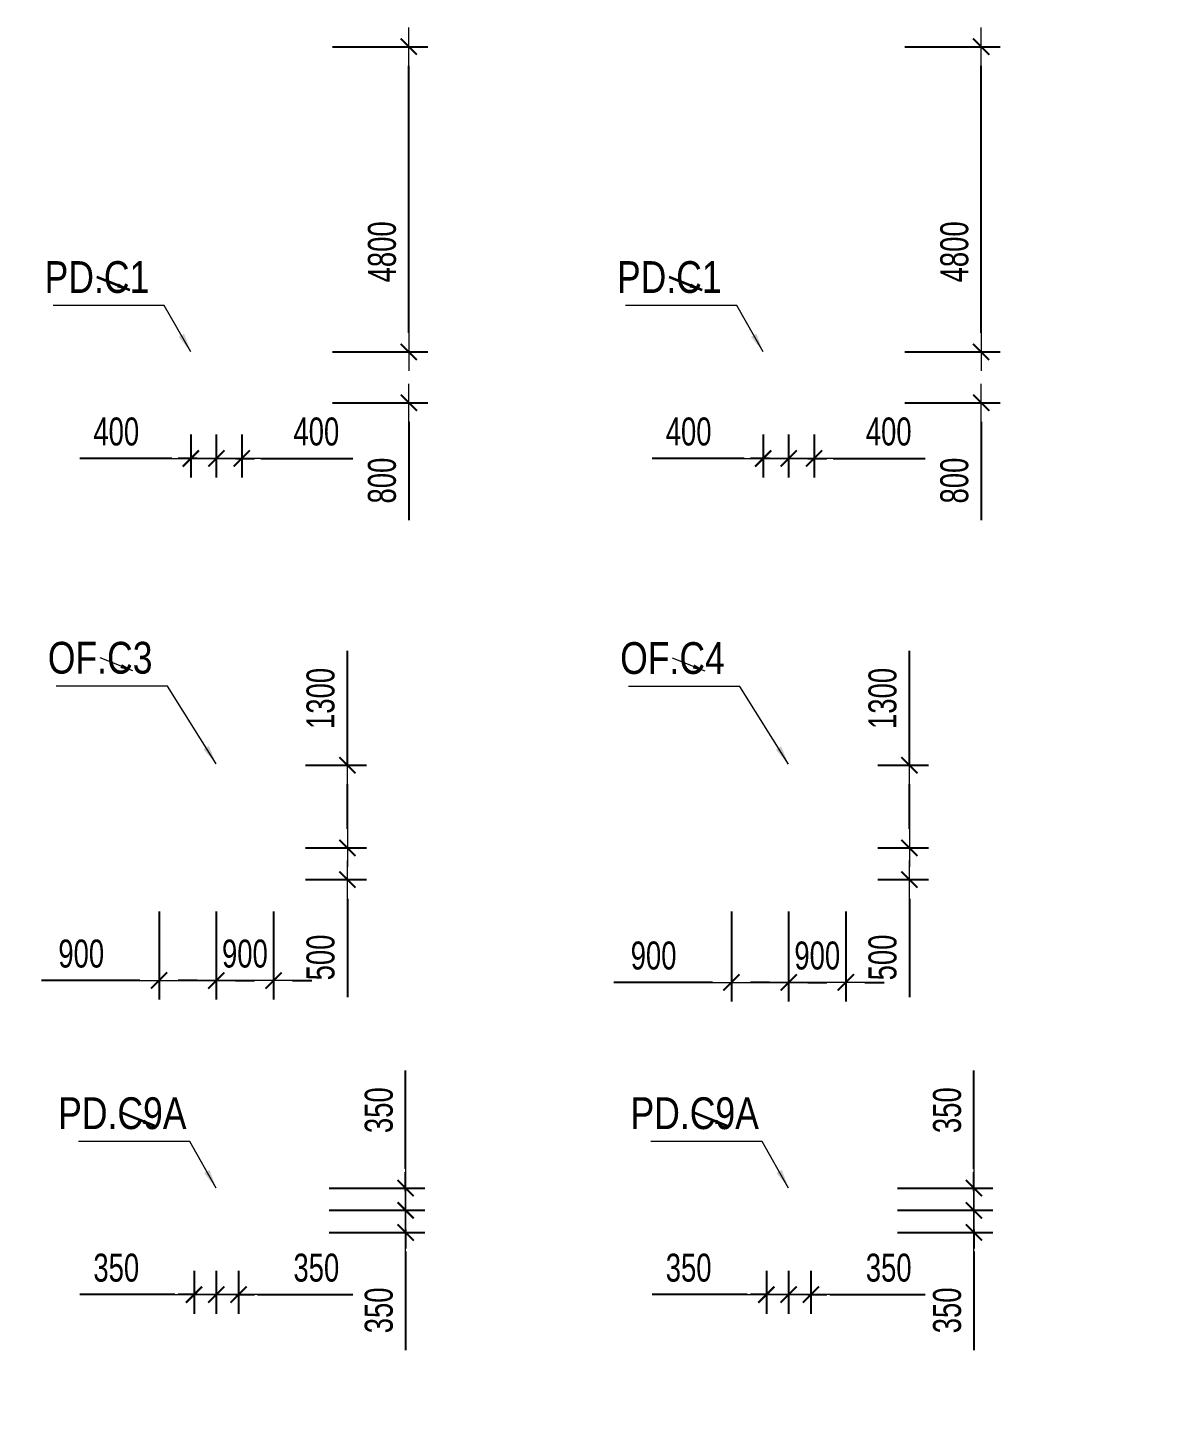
# Model space of a CAD drawing. Header units: millimetres. Extents: x -259680 to 286077, y -1281 to 94455.
# Drawn here: x 51733 to 69545, y 68500 to 90200 of the extents above; entities that cross this region are included whole.
import ezdxf
from ezdxf.enums import TextEntityAlignment as Align

# ---------------------------------------------------------------- set-up
doc = ezdxf.new("R2010")
doc.units = ezdxf.units.MM
doc.layers.get('0').update_dxf_attribs({"lineweight": 20})
doc.layers.get('Defpoints').update_dxf_attribs({"color": 151, "lineweight": 9})
for name, color, linetype, lineweight in [('$0$C1', 20, 'Continuous', 35), ('$1$NDC_S_ANNO', 7, 'Continuous', 20), ('$1$NDC_S_DIM', 1, 'Continuous', 15), ('$1$NDC_S_VN TEXT', 7, 'Continuous', 20), ('NDC_S_DIM', 1, 'Continuous', 15)]:
    doc.layers.add(name, color=color, linetype=linetype, lineweight=lineweight)
doc.styles.add('$1$NDC_DIM', font='', dxfattribs={"width": 0.75})
doc.styles.add('$2$ARIAL', font='arial.ttf', dxfattribs={"width": 0.8})
doc.styles.add('NDC_DIM', font='', dxfattribs={"width": 0.75})
doc.styles.get('$1$NDC_DIM').set_extended_font_data('Dotum')
doc.styles.get('NDC_DIM').set_extended_font_data('Dotum')
doc.dimstyles.new('$0$NDC_dim_150', dxfattribs={"dimscale": 150, "dimtxt": 2.2, "dimasz": 1.5, "dimexe": 1.5, "dimexo": 2.5, "dimgap": 1, "dimtad": 1, "dimdec": 0, "dimzin": 0, "dimdsep": 46, "dimtxsty": '$1$NDC_DIM', "dimblk": '$1$DIMMARK', "dimcen": 0.09, "dimdle": 1.2, "dimclrd": 1, "dimclre": 1, "dimclrt": 3, "dimadec": 0, "dimazin": 0, "dimtfac": 1, "dimtdec": 0, "dimtix": 1, "dimtofl": 0, "dimtmove": 0, "dimatfit": 3, "dimfxl": 6, "dimfxlon": 1, "dimtolj": 1, "dimtzin": 0, "dimarcsym": 0})
doc.dimstyles.new('$1$NDC_dim_iso', dxfattribs={"dimtxt": 2.2, "dimasz": 1, "dimexe": 1.5, "dimexo": 2.5, "dimgap": 1, "dimtad": 1, "dimdec": 0, "dimzin": 0, "dimdsep": 46, "dimtxsty": '$1$NDC_DIM', "dimblk": '$1$DIMMARK', "dimcen": 0.09, "dimdle": 1.2, "dimclrd": 1, "dimclre": 1, "dimclrt": 3, "dimadec": 0, "dimazin": 0, "dimtfac": 1, "dimtdec": 0, "dimtix": 1, "dimtofl": 0, "dimtmove": 0, "dimatfit": 3, "dimfxl": 6, "dimfxlon": 1, "dimtolj": 1, "dimtzin": 0, "dimarcsym": 0})
doc.dimstyles.new('NDC_dim_200', dxfattribs={"dimscale": 200, "dimtxt": 2.2, "dimasz": 1.5, "dimexe": 1.5, "dimexo": 2.5, "dimgap": 1, "dimtad": 1, "dimdec": 0, "dimzin": 0, "dimdsep": 46, "dimtxsty": 'NDC_DIM', "dimblk": 'DIMMARK', "dimcen": 0.09, "dimdle": 1.2, "dimclrd": 1, "dimclre": 1, "dimclrt": 3, "dimadec": 0, "dimazin": 0, "dimtfac": 1, "dimtdec": 0, "dimtix": 1, "dimtofl": 0, "dimtmove": 0, "dimatfit": 3, "dimfxl": 6, "dimfxlon": 1, "dimtolj": 1, "dimtzin": 0, "dimarcsym": 0})

# ---------------------------------------------------------------- blocks, each defined once
blk = doc.blocks.new('$1$DIMMARK')
at = {"layer": '$1$NDC_S_DIM', "color": 1}
blk.add_line((-1.5, 0), (1, 0), dxfattribs=at)
at = {"layer": '$1$NDC_S_DIM', "color": 2, "const_width": 0.1}
blk.add_lwpolyline([(-0.424, -0.424), (0.424, 0.424)], dxfattribs=at)
blk = doc.blocks.new('DIMMARK')
at = {"layer": 'NDC_S_DIM', "color": 1}
blk.add_line((-1.5, 0), (1, 0), dxfattribs=at)
at = {"layer": 'NDC_S_DIM', "color": 2, "const_width": 0.1}
blk.add_lwpolyline([(-0.424, -0.424), (0.424, 0.424)], dxfattribs=at)
blk = doc.blocks.new('*D558')
at = {"layer": 'Defpoints', "color": 0, "ltscale": 100, "transparency": 16777216}
for p in [(54700, 84300), (55100, 84300), (55100, 83424)]:
    blk.add_point(p, dxfattribs=at)
at = {"layer": 'NDC_S_DIM', "color": 1, "lineweight": -2, "ltscale": 100, "transparency": 16777216}
for p, q in [((54700, 83800), (54700, 83124)), ((55100, 83800), (55100, 83124)), ((54400, 83424), (54100, 83424)), ((55400, 83424), (56845, 83424))]:
    blk.add_line(p, q, dxfattribs=at)
at = {"layer": 'NDC_S_DIM', "color": 1, "lineweight": -2, "ltscale": 100, "transparency": 16777216, "xscale": 300, "yscale": 300, "zscale": 300}
blk.add_blockref('DIMMARK', (54700, 83424), dxfattribs=at)
at = {"layer": 'NDC_S_DIM', "color": 1, "lineweight": -2, "ltscale": 100, "transparency": 16777216, "xscale": 300, "yscale": 300, "zscale": 300, "rotation": 180}
blk.add_blockref('DIMMARK', (55100, 83424), dxfattribs=at)
at = {"layer": 'NDC_S_DIM', "color": 3, "ltscale": 100, "transparency": 16777216, "insert": (56273, 83845), "char_height": 440, "attachment_point": 5, "style": 'NDC_DIM'}
blk.add_mtext('\\A1;400', dxfattribs=at)
blk = doc.blocks.new('*D559')
at = {"layer": 'Defpoints', "color": 0, "ltscale": 100, "transparency": 16777216}
for p in [(54300, 84300), (54700, 84300), (54700, 83424)]:
    blk.add_point(p, dxfattribs=at)
at = {"layer": 'NDC_S_DIM', "color": 1, "lineweight": -2, "ltscale": 100, "transparency": 16777216}
for p, q in [((54300, 83800), (54300, 83124)), ((54700, 83800), (54700, 83124)), ((54000, 83424), (52555, 83424)), ((55000, 83424), (55300, 83424))]:
    blk.add_line(p, q, dxfattribs=at)
at = {"layer": 'NDC_S_DIM', "color": 1, "lineweight": -2, "ltscale": 100, "transparency": 16777216, "xscale": 300, "yscale": 300, "zscale": 300}
blk.add_blockref('DIMMARK', (54300, 83424), dxfattribs=at)
at = {"layer": 'NDC_S_DIM', "color": 1, "lineweight": -2, "ltscale": 100, "transparency": 16777216, "xscale": 300, "yscale": 300, "zscale": 300, "rotation": 180}
blk.add_blockref('DIMMARK', (54700, 83424), dxfattribs=at)
at = {"layer": 'NDC_S_DIM', "color": 3, "ltscale": 100, "transparency": 16777216, "insert": (53127, 83845), "char_height": 440, "attachment_point": 5, "style": 'NDC_DIM'}
blk.add_mtext('\\A1;400', dxfattribs=at)
blk = doc.blocks.new('*D560')
at = {"layer": 'Defpoints', "color": 0, "ltscale": 100, "transparency": 16777216}
for p in [(63700, 84300), (64100, 84300), (64100, 83424)]:
    blk.add_point(p, dxfattribs=at)
at = {"layer": 'NDC_S_DIM', "color": 1, "lineweight": -2, "ltscale": 100, "transparency": 16777216}
for p, q in [((63700, 83800), (63700, 83124)), ((64100, 83800), (64100, 83124)), ((63400, 83424), (63100, 83424)), ((64400, 83424), (65845, 83424))]:
    blk.add_line(p, q, dxfattribs=at)
at = {"layer": 'NDC_S_DIM', "color": 1, "lineweight": -2, "ltscale": 100, "transparency": 16777216, "xscale": 300, "yscale": 300, "zscale": 300}
blk.add_blockref('DIMMARK', (63700, 83424), dxfattribs=at)
at = {"layer": 'NDC_S_DIM', "color": 1, "lineweight": -2, "ltscale": 100, "transparency": 16777216, "xscale": 300, "yscale": 300, "zscale": 300, "rotation": 180}
blk.add_blockref('DIMMARK', (64100, 83424), dxfattribs=at)
at = {"layer": 'NDC_S_DIM', "color": 3, "ltscale": 100, "transparency": 16777216, "insert": (65273, 83845), "char_height": 440, "attachment_point": 5, "style": 'NDC_DIM'}
blk.add_mtext('\\A1;400', dxfattribs=at)
blk = doc.blocks.new('*D561')
at = {"layer": 'Defpoints', "color": 0, "ltscale": 100, "transparency": 16777216}
for p in [(63300, 84300), (63700, 84300), (63700, 83424)]:
    blk.add_point(p, dxfattribs=at)
at = {"layer": 'NDC_S_DIM', "color": 1, "lineweight": -2, "ltscale": 100, "transparency": 16777216}
for p, q in [((63300, 83800), (63300, 83124)), ((63700, 83800), (63700, 83124)), ((63000, 83424), (61555, 83424)), ((64000, 83424), (64300, 83424))]:
    blk.add_line(p, q, dxfattribs=at)
at = {"layer": 'NDC_S_DIM', "color": 1, "lineweight": -2, "ltscale": 100, "transparency": 16777216, "xscale": 300, "yscale": 300, "zscale": 300}
blk.add_blockref('DIMMARK', (63300, 83424), dxfattribs=at)
at = {"layer": 'NDC_S_DIM', "color": 1, "lineweight": -2, "ltscale": 100, "transparency": 16777216, "xscale": 300, "yscale": 300, "zscale": 300, "rotation": 180}
blk.add_blockref('DIMMARK', (63700, 83424), dxfattribs=at)
at = {"layer": 'NDC_S_DIM', "color": 3, "ltscale": 100, "transparency": 16777216, "insert": (62127, 83845), "char_height": 440, "attachment_point": 5, "style": 'NDC_DIM'}
blk.add_mtext('\\A1;400', dxfattribs=at)
blk = doc.blocks.new('*D574')
at = {"layer": 'Defpoints', "color": 0, "ltscale": 100, "transparency": 16777216}
for p in [(55100, 89900), (57727, 89900), (55100, 85100)]:
    blk.add_point(p, dxfattribs=at)
at = {"layer": 'NDC_S_DIM', "color": 1, "lineweight": -2, "ltscale": 100, "transparency": 16777216}
for p, q in [((56527, 89900), (58027, 89900)), ((57727, 85400), (57727, 89600)), ((56527, 85100), (58027, 85100))]:
    blk.add_line(p, q, dxfattribs=at)
at = {"layer": 'NDC_S_DIM', "color": 1, "lineweight": -2, "ltscale": 100, "transparency": 16777216, "xscale": 300, "yscale": 300, "zscale": 300}
for p, rotation in [((57727, 89900), 90), ((57727, 85100), 270)]:
    blk.add_blockref('DIMMARK', p, dxfattribs=dict(at, rotation=rotation))
at = {"layer": 'NDC_S_DIM', "color": 3, "ltscale": 100, "transparency": 16777216, "insert": (57307, 86673), "char_height": 440, "attachment_point": 5, "rotation": 90, "style": 'NDC_DIM'}
blk.add_mtext('\\A1;4800', dxfattribs=at)
blk = doc.blocks.new('*D575')
at = {"layer": 'Defpoints', "color": 0, "ltscale": 100, "transparency": 16777216}
for p in [(55100, 85100), (57727, 85100), (55100, 84300)]:
    blk.add_point(p, dxfattribs=at)
at = {"layer": 'NDC_S_DIM', "color": 1, "lineweight": -2, "ltscale": 100, "transparency": 16777216}
for p, q in [((57727, 85400), (57727, 85700)), ((56527, 85100), (58027, 85100)), ((56527, 84300), (58027, 84300)), ((57727, 84000), (57727, 82451))]:
    blk.add_line(p, q, dxfattribs=at)
at = {"layer": 'NDC_S_DIM', "color": 1, "lineweight": -2, "ltscale": 100, "transparency": 16777216, "xscale": 300, "yscale": 300, "zscale": 300}
for p, rotation in [((57727, 85100), 270), ((57727, 84300), 90)]:
    blk.add_blockref('DIMMARK', p, dxfattribs=dict(at, rotation=rotation))
at = {"layer": 'NDC_S_DIM', "color": 3, "ltscale": 100, "transparency": 16777216, "insert": (57307, 83076), "char_height": 440, "attachment_point": 5, "rotation": 90, "style": 'NDC_DIM'}
blk.add_mtext('\\A1;800', dxfattribs=at)
blk = doc.blocks.new('*D576')
at = {"layer": 'Defpoints', "color": 0, "ltscale": 100, "transparency": 16777216}
for p in [(64100, 89900), (66727, 89900), (64100, 85100)]:
    blk.add_point(p, dxfattribs=at)
at = {"layer": 'NDC_S_DIM', "color": 1, "lineweight": -2, "ltscale": 100, "transparency": 16777216}
for p, q in [((65527, 89900), (67027, 89900)), ((66727, 85400), (66727, 89600)), ((65527, 85100), (67027, 85100))]:
    blk.add_line(p, q, dxfattribs=at)
at = {"layer": 'NDC_S_DIM', "color": 1, "lineweight": -2, "ltscale": 100, "transparency": 16777216, "xscale": 300, "yscale": 300, "zscale": 300}
for p, rotation in [((66727, 89900), 90), ((66727, 85100), 270)]:
    blk.add_blockref('DIMMARK', p, dxfattribs=dict(at, rotation=rotation))
at = {"layer": 'NDC_S_DIM', "color": 3, "ltscale": 100, "transparency": 16777216, "insert": (66307, 86673), "char_height": 440, "attachment_point": 5, "rotation": 90, "style": 'NDC_DIM'}
blk.add_mtext('\\A1;4800', dxfattribs=at)
blk = doc.blocks.new('*D577')
at = {"layer": 'Defpoints', "color": 0, "ltscale": 100, "transparency": 16777216}
for p in [(64100, 85100), (66727, 85100), (64100, 84300)]:
    blk.add_point(p, dxfattribs=at)
at = {"layer": 'NDC_S_DIM', "color": 1, "lineweight": -2, "ltscale": 100, "transparency": 16777216}
for p, q in [((66727, 85400), (66727, 85700)), ((65527, 85100), (67027, 85100)), ((65527, 84300), (67027, 84300)), ((66727, 84000), (66727, 82451))]:
    blk.add_line(p, q, dxfattribs=at)
at = {"layer": 'NDC_S_DIM', "color": 1, "lineweight": -2, "ltscale": 100, "transparency": 16777216, "xscale": 300, "yscale": 300, "zscale": 300}
for p, rotation in [((66727, 85100), 270), ((66727, 84300), 90)]:
    blk.add_blockref('DIMMARK', p, dxfattribs=dict(at, rotation=rotation))
at = {"layer": 'NDC_S_DIM', "color": 3, "ltscale": 100, "transparency": 16777216, "insert": (66307, 83076), "char_height": 440, "attachment_point": 5, "rotation": 90, "style": 'NDC_DIM'}
blk.add_mtext('\\A1;800', dxfattribs=at)
blk = doc.blocks.new('*D606')
at = {"layer": 'Defpoints', "color": 0, "ltscale": 100, "transparency": 16777216}
for p in [(54700, 71150), (55050, 71150), (55050, 70274)]:
    blk.add_point(p, dxfattribs=at)
at = {"layer": 'NDC_S_DIM', "color": 1, "lineweight": -2, "ltscale": 100, "transparency": 16777216}
for p, q in [((54700, 70650), (54700, 69974)), ((55050, 70650), (55050, 69974)), ((54400, 70274), (54100, 70274)), ((55350, 70274), (56846, 70274))]:
    blk.add_line(p, q, dxfattribs=at)
at = {"layer": 'NDC_S_DIM', "color": 1, "lineweight": -2, "ltscale": 100, "transparency": 16777216, "xscale": 300, "yscale": 300, "zscale": 300}
blk.add_blockref('DIMMARK', (54700, 70274), dxfattribs=at)
at = {"layer": 'NDC_S_DIM', "color": 1, "lineweight": -2, "ltscale": 100, "transparency": 16777216, "xscale": 300, "yscale": 300, "zscale": 300, "rotation": 180}
blk.add_blockref('DIMMARK', (55050, 70274), dxfattribs=at)
at = {"layer": 'NDC_S_DIM', "color": 3, "ltscale": 100, "transparency": 16777216, "insert": (56273, 70695), "char_height": 440, "attachment_point": 5, "style": 'NDC_DIM'}
blk.add_mtext('\\A1;350', dxfattribs=at)
blk = doc.blocks.new('*D607')
at = {"layer": 'Defpoints', "color": 0, "ltscale": 100, "transparency": 16777216}
for p in [(54350, 71150), (54700, 71150), (54700, 70274)]:
    blk.add_point(p, dxfattribs=at)
at = {"layer": 'NDC_S_DIM', "color": 1, "lineweight": -2, "ltscale": 100, "transparency": 16777216}
for p, q in [((54350, 70650), (54350, 69974)), ((54700, 70650), (54700, 69974)), ((54050, 70274), (52554, 70274)), ((55000, 70274), (55300, 70274))]:
    blk.add_line(p, q, dxfattribs=at)
at = {"layer": 'NDC_S_DIM', "color": 1, "lineweight": -2, "ltscale": 100, "transparency": 16777216, "xscale": 300, "yscale": 300, "zscale": 300}
blk.add_blockref('DIMMARK', (54350, 70274), dxfattribs=at)
at = {"layer": 'NDC_S_DIM', "color": 1, "lineweight": -2, "ltscale": 100, "transparency": 16777216, "xscale": 300, "yscale": 300, "zscale": 300, "rotation": 180}
blk.add_blockref('DIMMARK', (54700, 70274), dxfattribs=at)
at = {"layer": 'NDC_S_DIM', "color": 3, "ltscale": 100, "transparency": 16777216, "insert": (53127, 70695), "char_height": 440, "attachment_point": 5, "style": 'NDC_DIM'}
blk.add_mtext('\\A1;350', dxfattribs=at)
blk = doc.blocks.new('*D608')
at = {"layer": 'Defpoints', "color": 0, "ltscale": 100, "transparency": 16777216}
for p in [(55050, 71950), (57677, 71950), (55050, 71600)]:
    blk.add_point(p, dxfattribs=at)
at = {"layer": 'NDC_S_DIM', "color": 1, "lineweight": -2, "ltscale": 100, "transparency": 16777216}
for p, q in [((57677, 72250), (57677, 73799)), ((56477, 71950), (57977, 71950)), ((56477, 71600), (57977, 71600)), ((57677, 71300), (57677, 71000))]:
    blk.add_line(p, q, dxfattribs=at)
at = {"layer": 'NDC_S_DIM', "color": 1, "lineweight": -2, "ltscale": 100, "transparency": 16777216, "xscale": 300, "yscale": 300, "zscale": 300}
for p, rotation in [((57677, 71950), 270), ((57677, 71600), 90)]:
    blk.add_blockref('DIMMARK', p, dxfattribs=dict(at, rotation=rotation))
at = {"layer": 'NDC_S_DIM', "color": 3, "ltscale": 100, "transparency": 16777216, "insert": (57257, 73174), "char_height": 440, "attachment_point": 5, "rotation": 90, "style": 'NDC_DIM'}
blk.add_mtext('\\A1;350', dxfattribs=at)
blk = doc.blocks.new('*D609')
at = {"layer": 'Defpoints', "color": 0, "ltscale": 100, "transparency": 16777216}
for p in [(55050, 71600), (57677, 71600), (55050, 71250)]:
    blk.add_point(p, dxfattribs=at)
at = {"layer": 'NDC_S_DIM', "color": 1, "lineweight": -2, "ltscale": 100, "transparency": 16777216}
for p, q in [((57677, 71900), (57677, 72200)), ((56477, 71600), (57977, 71600)), ((56477, 71250), (57977, 71250)), ((57677, 70950), (57677, 69401))]:
    blk.add_line(p, q, dxfattribs=at)
at = {"layer": 'NDC_S_DIM', "color": 1, "lineweight": -2, "ltscale": 100, "transparency": 16777216, "xscale": 300, "yscale": 300, "zscale": 300}
for p, rotation in [((57677, 71600), 270), ((57677, 71250), 90)]:
    blk.add_blockref('DIMMARK', p, dxfattribs=dict(at, rotation=rotation))
at = {"layer": 'NDC_S_DIM', "color": 3, "ltscale": 100, "transparency": 16777216, "insert": (57257, 70026), "char_height": 440, "attachment_point": 5, "rotation": 90, "style": 'NDC_DIM'}
blk.add_mtext('\\A1;350', dxfattribs=at)
blk = doc.blocks.new('*D610')
at = {"layer": 'Defpoints', "color": 0, "ltscale": 100, "transparency": 16777216}
for p in [(63700, 71150), (64050, 71150), (64050, 70274)]:
    blk.add_point(p, dxfattribs=at)
at = {"layer": 'NDC_S_DIM', "color": 1, "lineweight": -2, "ltscale": 100, "transparency": 16777216}
for p, q in [((63700, 70650), (63700, 69974)), ((64050, 70650), (64050, 69974)), ((63400, 70274), (63100, 70274)), ((64350, 70274), (65846, 70274))]:
    blk.add_line(p, q, dxfattribs=at)
at = {"layer": 'NDC_S_DIM', "color": 1, "lineweight": -2, "ltscale": 100, "transparency": 16777216, "xscale": 300, "yscale": 300, "zscale": 300}
blk.add_blockref('DIMMARK', (63700, 70274), dxfattribs=at)
at = {"layer": 'NDC_S_DIM', "color": 1, "lineweight": -2, "ltscale": 100, "transparency": 16777216, "xscale": 300, "yscale": 300, "zscale": 300, "rotation": 180}
blk.add_blockref('DIMMARK', (64050, 70274), dxfattribs=at)
at = {"layer": 'NDC_S_DIM', "color": 3, "ltscale": 100, "transparency": 16777216, "insert": (65273, 70695), "char_height": 440, "attachment_point": 5, "style": 'NDC_DIM'}
blk.add_mtext('\\A1;350', dxfattribs=at)
blk = doc.blocks.new('*D611')
at = {"layer": 'Defpoints', "color": 0, "ltscale": 100, "transparency": 16777216}
for p in [(63350, 71150), (63700, 71150), (63700, 70274)]:
    blk.add_point(p, dxfattribs=at)
at = {"layer": 'NDC_S_DIM', "color": 1, "lineweight": -2, "ltscale": 100, "transparency": 16777216}
for p, q in [((63350, 70650), (63350, 69974)), ((63700, 70650), (63700, 69974)), ((63050, 70274), (61554, 70274)), ((64000, 70274), (64300, 70274))]:
    blk.add_line(p, q, dxfattribs=at)
at = {"layer": 'NDC_S_DIM', "color": 1, "lineweight": -2, "ltscale": 100, "transparency": 16777216, "xscale": 300, "yscale": 300, "zscale": 300}
blk.add_blockref('DIMMARK', (63350, 70274), dxfattribs=at)
at = {"layer": 'NDC_S_DIM', "color": 1, "lineweight": -2, "ltscale": 100, "transparency": 16777216, "xscale": 300, "yscale": 300, "zscale": 300, "rotation": 180}
blk.add_blockref('DIMMARK', (63700, 70274), dxfattribs=at)
at = {"layer": 'NDC_S_DIM', "color": 3, "ltscale": 100, "transparency": 16777216, "insert": (62127, 70695), "char_height": 440, "attachment_point": 5, "style": 'NDC_DIM'}
blk.add_mtext('\\A1;350', dxfattribs=at)
blk = doc.blocks.new('*D612')
at = {"layer": 'Defpoints', "color": 0, "ltscale": 100, "transparency": 16777216}
for p in [(63940, 71950), (66613, 71950), (63940, 71600)]:
    blk.add_point(p, dxfattribs=at)
at = {"layer": 'NDC_S_DIM', "color": 1, "lineweight": -2, "ltscale": 100, "transparency": 16777216}
for p, q in [((66613, 72250), (66613, 73799)), ((65413, 71950), (66913, 71950)), ((65413, 71600), (66913, 71600)), ((66613, 71300), (66613, 71000))]:
    blk.add_line(p, q, dxfattribs=at)
at = {"layer": 'NDC_S_DIM', "color": 1, "lineweight": -2, "ltscale": 100, "transparency": 16777216, "xscale": 300, "yscale": 300, "zscale": 300}
for p, rotation in [((66613, 71950), 270), ((66613, 71600), 90)]:
    blk.add_blockref('DIMMARK', p, dxfattribs=dict(at, rotation=rotation))
at = {"layer": 'NDC_S_DIM', "color": 3, "ltscale": 100, "transparency": 16777216, "insert": (66193, 73174), "char_height": 440, "attachment_point": 5, "rotation": 90, "style": 'NDC_DIM'}
blk.add_mtext('\\A1;350', dxfattribs=at)
blk = doc.blocks.new('*D613')
at = {"layer": 'Defpoints', "color": 0, "ltscale": 100, "transparency": 16777216}
for p in [(63940, 71600), (66613, 71600), (63940, 71250)]:
    blk.add_point(p, dxfattribs=at)
at = {"layer": 'NDC_S_DIM', "color": 1, "lineweight": -2, "ltscale": 100, "transparency": 16777216}
for p, q in [((66613, 71900), (66613, 72200)), ((65413, 71600), (66913, 71600)), ((65413, 71250), (66913, 71250)), ((66613, 70950), (66613, 69401))]:
    blk.add_line(p, q, dxfattribs=at)
at = {"layer": 'NDC_S_DIM', "color": 1, "lineweight": -2, "ltscale": 100, "transparency": 16777216, "xscale": 300, "yscale": 300, "zscale": 300}
for p, rotation in [((66613, 71600), 270), ((66613, 71250), 90)]:
    blk.add_blockref('DIMMARK', p, dxfattribs=dict(at, rotation=rotation))
at = {"layer": 'NDC_S_DIM', "color": 3, "ltscale": 100, "transparency": 16777216, "insert": (66193, 70026), "char_height": 440, "attachment_point": 5, "rotation": 90, "style": 'NDC_DIM'}
blk.add_mtext('\\A1;350', dxfattribs=at)
blk = doc.blocks.new('*D1388')
at = {"layer": 'Defpoints', "color": 0, "ltscale": 100, "transparency": 16777216}
for p in [(55600, 78600), (55600, 77300), (56761, 77300)]:
    blk.add_point(p, dxfattribs=at)
at = {"layer": 'NDC_S_DIM', "color": 1, "lineweight": -2, "ltscale": 100, "transparency": 16777216}
for p, q in [((56761, 78600), (56761, 80400)), ((56100, 78600), (57061, 78600)), ((56761, 77600), (56761, 78300)), ((56100, 77300), (57061, 77300))]:
    blk.add_line(p, q, dxfattribs=at)
at = {"layer": 'NDC_S_DIM', "color": 1, "lineweight": -2, "ltscale": 100, "transparency": 16777216, "xscale": 300, "yscale": 300, "zscale": 300}
for p, rotation in [((56761, 78600), 90), ((56761, 77300), 270)]:
    blk.add_blockref('DIMMARK', p, dxfattribs=dict(at, rotation=rotation))
at = {"layer": 'NDC_S_DIM', "color": 3, "ltscale": 100, "transparency": 16777216, "insert": (56341, 79650), "char_height": 440, "attachment_point": 5, "rotation": 90, "style": 'NDC_DIM'}
blk.add_mtext('\\A1;1300', dxfattribs=at)
blk = doc.blocks.new('*D1389')
at = {"layer": 'Defpoints', "color": 0, "ltscale": 100, "transparency": 16777216}
for p in [(55600, 77300), (55600, 76800), (56761, 76800)]:
    blk.add_point(p, dxfattribs=at)
at = {"layer": 'NDC_S_DIM', "color": 1, "lineweight": -2, "ltscale": 100, "transparency": 16777216}
for p, q in [((56761, 77600), (56761, 77900)), ((56100, 77300), (57061, 77300)), ((56100, 76800), (57061, 76800)), ((56761, 76500), (56761, 74951))]:
    blk.add_line(p, q, dxfattribs=at)
at = {"layer": 'NDC_S_DIM', "color": 1, "lineweight": -2, "ltscale": 100, "transparency": 16777216, "xscale": 300, "yscale": 300, "zscale": 300}
for p, rotation in [((56761, 77300), 270), ((56761, 76800), 90)]:
    blk.add_blockref('DIMMARK', p, dxfattribs=dict(at, rotation=rotation))
at = {"layer": 'NDC_S_DIM', "color": 3, "ltscale": 100, "transparency": 16777216, "insert": (56341, 75576), "char_height": 440, "attachment_point": 5, "rotation": 90, "style": 'NDC_DIM'}
blk.add_mtext('\\A1;500', dxfattribs=at)
blk = doc.blocks.new('*D1390')
at = {"layer": 'Defpoints', "color": 0, "ltscale": 100, "transparency": 16777216}
for p in [(53800, 76800), (54700, 76800), (53800, 75214)]:
    blk.add_point(p, dxfattribs=at)
at = {"layer": 'NDC_S_DIM', "color": 1, "lineweight": -2, "ltscale": 100, "transparency": 16777216}
for p, q in [((53800, 76300), (53800, 74914)), ((54700, 76300), (54700, 74914)), ((53500, 75214), (51951, 75214)), ((55000, 75214), (55300, 75214))]:
    blk.add_line(p, q, dxfattribs=at)
at = {"layer": 'NDC_S_DIM', "color": 1, "lineweight": -2, "ltscale": 100, "transparency": 16777216, "xscale": 300, "yscale": 300, "zscale": 300}
blk.add_blockref('DIMMARK', (53800, 75214), dxfattribs=at)
at = {"layer": 'NDC_S_DIM', "color": 1, "lineweight": -2, "ltscale": 100, "transparency": 16777216, "xscale": 300, "yscale": 300, "zscale": 300, "rotation": 180}
blk.add_blockref('DIMMARK', (54700, 75214), dxfattribs=at)
at = {"layer": 'NDC_S_DIM', "color": 3, "ltscale": 100, "transparency": 16777216, "insert": (52576, 75634), "char_height": 440, "attachment_point": 5, "style": 'NDC_DIM'}
blk.add_mtext('\\A1;900', dxfattribs=at)
blk = doc.blocks.new('*D1391')
at = {"layer": 'Defpoints', "color": 0, "ltscale": 100, "transparency": 16777216}
for p in [(54700, 76800), (55600, 76800), (55600, 75214)]:
    blk.add_point(p, dxfattribs=at)
at = {"layer": 'NDC_S_DIM', "color": 1, "lineweight": -2, "ltscale": 100, "transparency": 16777216}
for p, q in [((54700, 76300), (54700, 74914)), ((55600, 76300), (55600, 74914)), ((54400, 75214), (54100, 75214)), ((55900, 75214), (56200, 75214))]:
    blk.add_line(p, q, dxfattribs=at)
at = {"layer": 'NDC_S_DIM', "color": 1, "lineweight": -2, "ltscale": 100, "transparency": 16777216, "xscale": 300, "yscale": 300, "zscale": 300}
blk.add_blockref('DIMMARK', (54700, 75214), dxfattribs=at)
at = {"layer": 'NDC_S_DIM', "color": 1, "lineweight": -2, "ltscale": 100, "transparency": 16777216, "xscale": 300, "yscale": 300, "zscale": 300, "rotation": 180}
blk.add_blockref('DIMMARK', (55600, 75214), dxfattribs=at)
at = {"layer": 'NDC_S_DIM', "color": 3, "ltscale": 100, "transparency": 16777216, "insert": (55150, 75634), "char_height": 440, "attachment_point": 5, "style": 'NDC_DIM'}
blk.add_mtext('\\A1;900', dxfattribs=at)
blk = doc.blocks.new('*D1392')
at = {"layer": 'Defpoints', "color": 0, "ltscale": 100, "transparency": 16777216}
for p in [(64600, 78600), (64600, 77300), (65598, 77300)]:
    blk.add_point(p, dxfattribs=at)
at = {"layer": 'NDC_S_DIM', "color": 1, "lineweight": -2, "ltscale": 100, "transparency": 16777216}
for p, q in [((65598, 78600), (65598, 80400)), ((65100, 78600), (65898, 78600)), ((65598, 77600), (65598, 78300)), ((65100, 77300), (65898, 77300))]:
    blk.add_line(p, q, dxfattribs=at)
at = {"layer": 'NDC_S_DIM', "color": 1, "lineweight": -2, "ltscale": 100, "transparency": 16777216, "xscale": 300, "yscale": 300, "zscale": 300}
for p, rotation in [((65598, 78600), 90), ((65598, 77300), 270)]:
    blk.add_blockref('DIMMARK', p, dxfattribs=dict(at, rotation=rotation))
at = {"layer": 'NDC_S_DIM', "color": 3, "ltscale": 100, "transparency": 16777216, "insert": (65178, 79650), "char_height": 440, "attachment_point": 5, "rotation": 90, "style": 'NDC_DIM'}
blk.add_mtext('\\A1;1300', dxfattribs=at)
blk = doc.blocks.new('*D1393')
at = {"layer": 'Defpoints', "color": 0, "ltscale": 100, "transparency": 16777216}
for p in [(64600, 77300), (64600, 76800), (65598, 76800)]:
    blk.add_point(p, dxfattribs=at)
at = {"layer": 'NDC_S_DIM', "color": 1, "lineweight": -2, "ltscale": 100, "transparency": 16777216}
for p, q in [((65598, 77600), (65598, 77900)), ((65100, 77300), (65898, 77300)), ((65100, 76800), (65898, 76800)), ((65598, 76500), (65598, 74951))]:
    blk.add_line(p, q, dxfattribs=at)
at = {"layer": 'NDC_S_DIM', "color": 1, "lineweight": -2, "ltscale": 100, "transparency": 16777216, "xscale": 300, "yscale": 300, "zscale": 300}
for p, rotation in [((65598, 77300), 270), ((65598, 76800), 90)]:
    blk.add_blockref('DIMMARK', p, dxfattribs=dict(at, rotation=rotation))
at = {"layer": 'NDC_S_DIM', "color": 3, "ltscale": 100, "transparency": 16777216, "insert": (65178, 75576), "char_height": 440, "attachment_point": 5, "rotation": 90, "style": 'NDC_DIM'}
blk.add_mtext('\\A1;500', dxfattribs=at)
blk = doc.blocks.new('*D1394')
at = {"layer": 'Defpoints', "color": 0, "ltscale": 100, "transparency": 16777216}
for p in [(62800, 76800), (63700, 76800), (62800, 75184)]:
    blk.add_point(p, dxfattribs=at)
at = {"layer": 'NDC_S_DIM', "color": 1, "lineweight": -2, "ltscale": 100, "transparency": 16777216}
for p, q in [((62800, 76300), (62800, 74884)), ((63700, 76300), (63700, 74884)), ((62500, 75184), (60951, 75184)), ((64000, 75184), (64300, 75184))]:
    blk.add_line(p, q, dxfattribs=at)
at = {"layer": 'NDC_S_DIM', "color": 1, "lineweight": -2, "ltscale": 100, "transparency": 16777216, "xscale": 300, "yscale": 300, "zscale": 300}
blk.add_blockref('DIMMARK', (62800, 75184), dxfattribs=at)
at = {"layer": 'NDC_S_DIM', "color": 1, "lineweight": -2, "ltscale": 100, "transparency": 16777216, "xscale": 300, "yscale": 300, "zscale": 300, "rotation": 180}
blk.add_blockref('DIMMARK', (63700, 75184), dxfattribs=at)
at = {"layer": 'NDC_S_DIM', "color": 3, "ltscale": 100, "transparency": 16777216, "insert": (61576, 75604), "char_height": 440, "attachment_point": 5, "style": 'NDC_DIM'}
blk.add_mtext('\\A1;900', dxfattribs=at)
blk = doc.blocks.new('*D1395')
at = {"layer": 'Defpoints', "color": 0, "ltscale": 100, "transparency": 16777216}
for p in [(63700, 76800), (64600, 76800), (64600, 75184)]:
    blk.add_point(p, dxfattribs=at)
at = {"layer": 'NDC_S_DIM', "color": 1, "lineweight": -2, "ltscale": 100, "transparency": 16777216}
for p, q in [((63700, 76300), (63700, 74884)), ((64600, 76300), (64600, 74884)), ((63400, 75184), (63100, 75184)), ((64900, 75184), (65200, 75184))]:
    blk.add_line(p, q, dxfattribs=at)
at = {"layer": 'NDC_S_DIM', "color": 1, "lineweight": -2, "ltscale": 100, "transparency": 16777216, "xscale": 300, "yscale": 300, "zscale": 300}
blk.add_blockref('DIMMARK', (63700, 75184), dxfattribs=at)
at = {"layer": 'NDC_S_DIM', "color": 1, "lineweight": -2, "ltscale": 100, "transparency": 16777216, "xscale": 300, "yscale": 300, "zscale": 300, "rotation": 180}
blk.add_blockref('DIMMARK', (64600, 75184), dxfattribs=at)
at = {"layer": 'NDC_S_DIM', "color": 3, "ltscale": 100, "transparency": 16777216, "insert": (64150, 75604), "char_height": 440, "attachment_point": 5, "style": 'NDC_DIM'}
blk.add_mtext('\\A1;900', dxfattribs=at)
blk = doc.blocks.new('*U220')
at = {"layer": '$1$NDC_S_ANNO', "ltscale": 0.8, "style": '$2$ARIAL', "width": 0.8}
blk.add_attdef('TEN', text='', height=2.5, dxfattribs=at).set_placement((-2.58, 1.03), align=Align.MIDDLE_CENTER)
at = {"layer": '$1$NDC_S_ANNO', "ltscale": 0.8, "style": '$2$ARIAL', "width": 0.8, "flags": 1}
blk.add_attdef('CHU_THICH', text='', height=2.5, dxfattribs=at).set_placement((0, 0), align=Align.MIDDLE_CENTER)
at = {"layer": 'Defpoints'}
blk.add_leader([(0, 0), (-2.58, 1.03)], dimstyle='$1$NDC_dim_iso', override={"dimgap": 0.625, "dimtad": 0}, dxfattribs=at)
blk = doc.blocks.new('$0$co t check')
at = {"layer": '$0$C1', "xscale": 200, "yscale": 200, "zscale": 200}
for p, values in [((51298, 86071), {'TEN': 'PD.C1'}), ((60298, 86071), {'TEN': 'PD.C1'}), ((51698, 72921), {'TEN': 'PD.C9A'}), ((60698, 72921), {'TEN': 'PD.C9A'})]:
    blk.add_blockref('*U220', p, dxfattribs=at).add_auto_attribs(values)
at = {"layer": '$1$NDC_S_VN TEXT', "xscale": 200, "yscale": 200, "zscale": 200}
for p, values in [((51349, 80084), {'TEN': 'OF.C3'}), ((60349, 80079), {'TEN': 'OF.C4'})]:
    blk.add_blockref('*U220', p, dxfattribs=at).add_auto_attribs(values)
at = {"layer": '$0$C1'}
for points in [[(52259, 85100), (51842, 85832), (50093, 85832)], [(61259, 85100), (60842, 85832), (59093, 85832)], [(52659, 71950), (52242, 72682), (50493, 72682)], [(61659, 71950), (61242, 72682), (59493, 72682)]]:
    blk.add_leader(points, dimstyle='$0$NDC_dim_150', override={"dimasz": 2, "dimgap": 1, "dimtad": 0}, dxfattribs=at)
for points in [[(52659, 78620), (51893, 79845), (50143, 79845)], [(61659, 78615), (60893, 79840), (59143, 79840)]]:
    blk.add_leader(points, dimstyle='$0$NDC_dim_150', override={"dimasz": 2, "dimgap": 1, "dimtad": 0})

msp = doc.modelspace()

# ---------------------------------------------------------------- hatches: boundary and pattern name
at = {"layer": 'NDC_S_DIM', "ltscale": 100}
h = msp.add_hatch(dxfattribs=at)
h.set_pattern_fill('CROSS', color=256, scale=50)
h.paths.add_polyline_path([(87300, 89500), (87300, 71950), (63350, 71950), (63350, 66800), (44500, 66800), (44500, 64200), (3550, 64200), (3550, 89500)], flags=17)
h.paths.add_polyline_path([(87300, 89500), (87300, 71950), (63350, 71950), (63350, 66800), (44500, 66800), (44500, 64200), (3550, 64200), (3550, 89500)], flags=17)

# ---------------------------------------------------------------- block references
at = {"layer": '$1$NDC_S_DIM'}
msp.add_blockref('$0$co t check', (2040.6, 0), dxfattribs=at)

# ---------------------------------------------------------------- dimensions: what is measured, and where the dimension line sits
at = {"layer": 'NDC_S_DIM', "ltscale": 100}
for base, p1, p2, picture, middle in [((57726.7, 89900), (55100, 85100), (55100, 89900), '*D574', (57726.7, 86672.5)), ((66726.7, 89900), (64100, 85100), (64100, 89900), '*D576', (66726.7, 86672.5)), ((57726.7, 85100), (55100, 84300), (55100, 85100), '*D575', (57726.7, 83075.7)), ((66726.7, 85100), (64100, 84300), (64100, 85100), '*D577', (66726.7, 83075.7)), ((56761.3, 77300), (55600, 78600), (55600, 77300), '*D1388', (56761.3, 79650)), ((65598.1, 77300), (64600, 78600), (64600, 77300), '*D1392', (65598.1, 79650)), ((56761.3, 76800), (55600, 77300), (55600, 76800), '*D1389', (56761.3, 75575.7)), ((65598.1, 76800), (64600, 77300), (64600, 76800), '*D1393', (65598.1, 75575.7)), ((57676.7, 71950), (55050, 71600), (55050, 71950), '*D608', (57676.7, 73174.3)), ((66612.6, 71950), (63940, 71600), (63940, 71950), '*D612', (66612.6, 73174.3)), ((57676.7, 71600), (55050, 71250), (55050, 71600), '*D609', (57676.7, 70025.7)), ((66612.6, 71600), (63940, 71250), (63940, 71600), '*D613', (66612.6, 70025.7))]:
    dim = msp.add_linear_dim(base=base, p1=p1, p2=p2, angle=90, dimstyle='NDC_dim_200', dxfattribs=at)
    dim.commit()
    dim.dimension.update_dxf_attribs({"geometry": picture, "text_midpoint": middle, "dimtype": 160})
for base, p1, p2, picture, middle in [((54700, 83424.4), (54300, 84300), (54700, 84300), '*D559', (53127.5, 83424.4)), ((55100, 83424.4), (54700, 84300), (55100, 84300), '*D558', (56272.5, 83424.4)), ((63700, 83424.4), (63300, 84300), (63700, 84300), '*D561', (62127.5, 83424.4)), ((64100, 83424.4), (63700, 84300), (64100, 84300), '*D560', (65272.5, 83424.4)), ((53800, 75214.2), (54700, 76800), (53800, 76800), '*D1390', (52575.7, 75214.2)), ((55600, 75214.2), (54700, 76800), (55600, 76800), '*D1391', (55150, 75214.2)), ((62800, 75184.2), (63700, 76800), (62800, 76800), '*D1394', (61575.7, 75184.2)), ((64600, 75184.2), (63700, 76800), (64600, 76800), '*D1395', (64150, 75184.2)), ((54700, 70274.4), (54350, 71150), (54700, 71150), '*D607', (53127.5, 70274.4)), ((55050, 70274.4), (54700, 71150), (55050, 71150), '*D606', (56272.5, 70274.4)), ((63700, 70274.4), (63350, 71150), (63700, 71150), '*D611', (62127.5, 70274.4)), ((64050, 70274.4), (63700, 71150), (64050, 71150), '*D610', (65272.5, 70274.4))]:
    dim = msp.add_linear_dim(base=base, p1=p1, p2=p2, dimstyle='NDC_dim_200', dxfattribs=at)
    dim.commit()
    dim.dimension.update_dxf_attribs({"geometry": picture, "text_midpoint": middle, "dimtype": 160})

doc.saveas('drawing.dxf')
